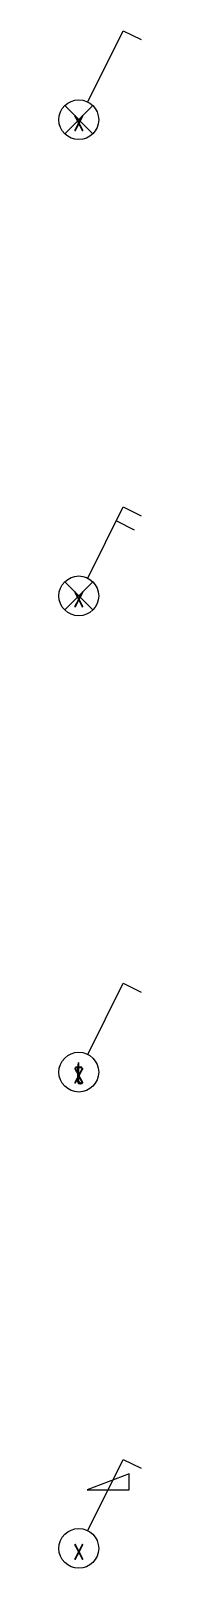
# Model space of a CAD drawing. Header units: metres. Extents: x -162 to 83385, y -62392 to -1971.
# Drawn here: x -43 to 133, y -9356 to -6069 of the extents above; entities that cross this region are included whole.
import ezdxf
from ezdxf.enums import TextEntityAlignment as Align

# ---------------------------------------------------------------- set-up
doc = ezdxf.new("R2010")
doc.units = ezdxf.units.M
doc.header["$LTSCALE"] = 0.5
for name, color, linetype, lineweight in [('ELIN_Attribut_01_Produkt_ID', 7, 'Continuous', 0), ('ELIN_Attribut_02_Stromkreis', 7, 'Continuous', 0), ('ELIN_Attribut_03_Verteilerbereich', 7, 'Continuous', 0), ('ELIN_Attribut_04_Montagehoehe', 7, 'Continuous', 0), ('ELIN_Attribut_05_Montageart', 7, 'Continuous', 0), ('ELIN_Attribut_06_Tuernummer', 7, 'Continuous', 0), ('ELIN_Attribut_07_Bemerkung', 7, 'Continuous', 0), ('ELIN_Attribut_08_Adresse', 7, 'Continuous', 0), ('ELIN_Attribut_10_AKZ1', 7, 'Continuous', 0), ('ELIN_Attribut_11_AKZ2', 7, 'Continuous', 0), ('ELIN_Attribut_12_Sonstiges1', 7, 'Continuous', 0), ('ELIN_Attribut_13_Sonstiges2', 7, 'Continuous', 0), ('ELIN_Attribut_14_Bauteil', 7, 'Continuous', 0), ('ELIN_Attribut_15_Ebene', 7, 'Continuous', 0), ('ELIN_Attribut_16_Raumnummer', 7, 'Continuous', 0), ('ELIN_Attribut_17_Raumname', 7, 'Continuous', 0), ('ELIN_Attribut_18_Montageabschnitt', 7, 'Continuous', 0), ('ELIN_Attribut_Basispunkt', 2, 'Continuous', 0), ('ELIN_Attribute_GEMOS', 11, 'Continuous', 0), ('ELIN_STS_WA_Schaltgeraete', 7, 'Continuous', 0)]:
    doc.layers.add(name, color=color, linetype=linetype, lineweight=lineweight)
doc.layers.get('0').off()
doc.styles.add('ARIAL_N', font='ARIALN.TTF')
doc.styles.add('ELIN_Attribute', font='isocp.shx', dxfattribs={"width": 0.8})

# ---------------------------------------------------------------- blocks, each defined once
blk = doc.blocks.new('ELIN_STS_AUSSCHALTER_KTRL_LI')
at = {"color": 0}
for p, q in [((19, 38), (95, 190.1)), ((95, 190.1), (133, 171.1)), ((-30.1, 30.1), (30.1, -30.1)), ((-30.1, -30.1), (30.1, 30.1))]:
    blk.add_line(p, q, dxfattribs=at)
blk.add_circle((0, 0), 42.5, dxfattribs=at)
at = {"layer": 'ELIN_Attribut_01_Produkt_ID', "style": 'ELIN_Attribute', "width": 0.8, "flags": 8}
blk.add_attdef('01_PRODUKT_ID', (167.3, -14.6, 0), '', height=150, dxfattribs=at)
at = {"layer": 'ELIN_Attribut_02_Stromkreis', "style": 'ELIN_Attribute', "width": 0.8, "flags": 8}
blk.add_attdef('02_STROMKREIS', (168.4, 185.4, 0), '', height=150, dxfattribs=at)
at = {"layer": 'ELIN_Attribut_03_Verteilerbereich', "style": 'ELIN_Attribute', "width": 0.8, "flags": 8}
blk.add_attdef('03_VERTEILERBEREICH', (-247.5, -404.4, 0), '', height=125, dxfattribs=at)
at = {"layer": 'ELIN_Attribut_04_Montagehoehe', "style": 'ELIN_Attribute', "width": 0.8, "flags": 8}
blk.add_attdef('04_MONTAGEHOEHE', text='', height=125, dxfattribs=at).set_placement((-104.9, -14.6, 0), align=Align.RIGHT)
at = {"layer": 'ELIN_Attribut_05_Montageart', "style": 'ELIN_Attribute', "width": 0.8, "flags": 8}
blk.add_attdef('05_MONTAGEART', (168.4, -204.4, 0), '', height=125, dxfattribs=at)
at = {"layer": 'ELIN_Attribut_06_Tuernummer', "style": 'ELIN_Attribute', "width": 0.8, "flags": 8}
blk.add_attdef('06_TUERNUMMER', text='', height=125, dxfattribs=at).set_placement((-104.9, -214.6, 0), align=Align.RIGHT)
at = {"layer": 'ELIN_Attribut_07_Bemerkung', "style": 'ELIN_Attribute', "width": 0.8, "flags": 8}
blk.add_attdef('07_BEMERKUNG', (-247.5, -604.4, 0), '', height=125, dxfattribs=at)
at = {"layer": 'ELIN_Attribut_08_Adresse', "style": 'ELIN_Attribute', "width": 0.8, "flags": 8}
blk.add_attdef('08_ADRESSE', (-247.5, -804.4, 0), '', height=125, dxfattribs=at)
at = {"layer": 'ELIN_Attribut_10_AKZ1', "style": 'ELIN_Attribute', "width": 0.8, "flags": 8}
blk.add_attdef('10_AKZ1', (-247.5, -1204.4, 0), '', height=125, dxfattribs=at)
at = {"layer": 'ELIN_Attribut_11_AKZ2', "style": 'ELIN_Attribute', "width": 0.8, "flags": 8}
blk.add_attdef('11_AKZ2', (-247.5, -1404.4, 0), '', height=125, dxfattribs=at)
at = {"layer": 'ELIN_Attribut_12_Sonstiges1', "style": 'ELIN_Attribute', "width": 0.8, "flags": 8}
blk.add_attdef('12_SONSTIGES1', (-247.5, -1604.4, 0), '', height=125, dxfattribs=at)
at = {"layer": 'ELIN_Attribut_13_Sonstiges2', "style": 'ELIN_Attribute', "width": 0.8, "flags": 8}
blk.add_attdef('13_SONSTIGES2', (-247.5, -1804.4, 0), '', height=125, dxfattribs=at)
at = {"layer": 'ELIN_Attribut_14_Bauteil', "style": 'ELIN_Attribute', "width": 0.8, "flags": 8}
blk.add_attdef('14_BAUTEIL', (-247.5, -2004.4, 0), '', height=125, dxfattribs=at)
at = {"layer": 'ELIN_Attribut_15_Ebene', "style": 'ELIN_Attribute', "width": 0.8, "flags": 8}
blk.add_attdef('15_EBENE', (-247.5, -2204.4, 0), '', height=125, dxfattribs=at)
at = {"layer": 'ELIN_Attribut_16_Raumnummer', "style": 'ELIN_Attribute', "width": 0.8, "flags": 8}
blk.add_attdef('16_RAUMNUMMER', (-247.5, -2404.4, 0), '', height=125, dxfattribs=at)
at = {"layer": 'ELIN_Attribut_17_Raumname', "style": 'ELIN_Attribute', "width": 0.8, "flags": 8}
blk.add_attdef('17_RAUMNAME', (-247.5, -2604.4, 0), '', height=125, dxfattribs=at)
at = {"layer": 'ELIN_Attribut_18_Montageabschnitt', "style": 'ELIN_Attribute', "width": 0.8, "flags": 8}
blk.add_attdef('18_MONTAGEABSCHNITT', (-247.5, -2804.4, 0), '', height=125, dxfattribs=at)
at = {"layer": 'ELIN_Attribut_Basispunkt', "style": 'ELIN_Attribute', "width": 0.8, "flags": 8}
blk.add_attdef('Basispunkt', text='', height=50, dxfattribs=at).set_placement((0, 0), align=Align.MIDDLE)
at = {"layer": 'ELIN_Attribute_GEMOS', "style": 'ELIN_Attribute', "width": 0.6}
for tag, p in [('G01_PRO02ID', (1620.5, 183.6)), ('G02_BEZEICHNUNG', (1620.5, -14.6, 0)), ('G03_DESCRIPTION', (1620.5, -204.4, 0)), ('G04_GEMOS-SYMBOL', (1623.8, -404.4, 0)), ('G05_GEMOS-TYP', (1623.8, -604.4, 0)), ('G06_ORTSKENNUNG', (1620.5, -804.4, 0)), ('G08_FREI1', (1620.5, -1004.4, 0)), ('G08_FREI2', (1620.5, -1204.4, 0))]:
    blk.add_attdef(tag, p, '', height=125, dxfattribs=at)
blk = doc.blocks.new('ELIN_STS_ZEITSCHALTER')
at = {"color": 0}
for p, q in [((19, 38), (95, 190.1)), ((95, 190.1), (133, 171.1))]:
    blk.add_line(p, q, dxfattribs=at)
blk.add_circle((0, 0), 42.5, dxfattribs=at)
at = {"color": 0, "style": 'ARIAL_N'}
blk.add_text('t', height=50, dxfattribs=at).set_placement((-8.2, -26))
at = {"layer": 'ELIN_Attribut_01_Produkt_ID', "style": 'ELIN_Attribute', "width": 0.8, "flags": 8}
blk.add_attdef('01_PRODUKT_ID', (168.4, -14.6, 0), '', height=150, dxfattribs=at)
at = {"layer": 'ELIN_Attribut_02_Stromkreis', "style": 'ELIN_Attribute', "width": 0.8, "flags": 8}
blk.add_attdef('02_STROMKREIS', (168.4, 185.4, 0), '', height=150, dxfattribs=at)
at = {"layer": 'ELIN_Attribut_03_Verteilerbereich', "style": 'ELIN_Attribute', "width": 0.8, "flags": 8}
blk.add_attdef('03_VERTEILERBEREICH', (-247.5, -404.4, 0), '', height=125, dxfattribs=at)
at = {"layer": 'ELIN_Attribut_04_Montagehoehe', "style": 'ELIN_Attribute', "width": 0.8, "flags": 8}
blk.add_attdef('04_MONTAGEHOEHE', text='', height=125, dxfattribs=at).set_placement((-104.9, -14.6, 0), align=Align.RIGHT)
at = {"layer": 'ELIN_Attribut_05_Montageart', "style": 'ELIN_Attribute', "width": 0.8, "flags": 8}
blk.add_attdef('05_MONTAGEART', (168.4, -204.4, 0), '', height=125, dxfattribs=at)
at = {"layer": 'ELIN_Attribut_06_Tuernummer', "style": 'ELIN_Attribute', "width": 0.8, "flags": 8}
blk.add_attdef('06_TUERNUMMER', text='', height=125, dxfattribs=at).set_placement((-104.9, -214.6, 0), align=Align.RIGHT)
at = {"layer": 'ELIN_Attribut_07_Bemerkung', "style": 'ELIN_Attribute', "width": 0.8, "flags": 8}
blk.add_attdef('07_BEMERKUNG', (-247.5, -604.4, 0), '', height=125, dxfattribs=at)
at = {"layer": 'ELIN_Attribut_08_Adresse', "style": 'ELIN_Attribute', "width": 0.8, "flags": 8}
blk.add_attdef('08_ADRESSE', (-247.5, -804.4, 0), '', height=125, dxfattribs=at)
at = {"layer": 'ELIN_Attribut_10_AKZ1', "style": 'ELIN_Attribute', "width": 0.8, "flags": 8}
blk.add_attdef('10_AKZ1', (-247.5, -1204.4, 0), '', height=125, dxfattribs=at)
at = {"layer": 'ELIN_Attribut_11_AKZ2', "style": 'ELIN_Attribute', "width": 0.8, "flags": 8}
blk.add_attdef('11_AKZ2', (-247.5, -1404.4, 0), '', height=125, dxfattribs=at)
at = {"layer": 'ELIN_Attribut_12_Sonstiges1', "style": 'ELIN_Attribute', "width": 0.8, "flags": 8}
blk.add_attdef('12_SONSTIGES1', (-247.5, -1604.4, 0), '', height=125, dxfattribs=at)
at = {"layer": 'ELIN_Attribut_13_Sonstiges2', "style": 'ELIN_Attribute', "width": 0.8, "flags": 8}
blk.add_attdef('13_SONSTIGES2', (-247.5, -1804.4, 0), '', height=125, dxfattribs=at)
at = {"layer": 'ELIN_Attribut_14_Bauteil', "style": 'ELIN_Attribute', "width": 0.8, "flags": 8}
blk.add_attdef('14_BAUTEIL', (-247.5, -2004.4, 0), '', height=125, dxfattribs=at)
at = {"layer": 'ELIN_Attribut_15_Ebene', "style": 'ELIN_Attribute', "width": 0.8, "flags": 8}
blk.add_attdef('15_EBENE', (-247.5, -2204.4, 0), '', height=125, dxfattribs=at)
at = {"layer": 'ELIN_Attribut_16_Raumnummer', "style": 'ELIN_Attribute', "width": 0.8, "flags": 8}
blk.add_attdef('16_RAUMNUMMER', (-247.5, -2404.4, 0), '', height=125, dxfattribs=at)
at = {"layer": 'ELIN_Attribut_17_Raumname', "style": 'ELIN_Attribute', "width": 0.8, "flags": 8}
blk.add_attdef('17_RAUMNAME', (-247.5, -2604.4, 0), '', height=125, dxfattribs=at)
at = {"layer": 'ELIN_Attribut_18_Montageabschnitt', "style": 'ELIN_Attribute', "width": 0.8, "flags": 8}
blk.add_attdef('18_MONTAGEABSCHNITT', (-247.5, -2804.4, 0), '', height=125, dxfattribs=at)
at = {"layer": 'ELIN_Attribut_Basispunkt', "style": 'ELIN_Attribute', "width": 0.8, "flags": 8}
blk.add_attdef('Basispunkt', text='', height=50, dxfattribs=at).set_placement((0, 0), align=Align.MIDDLE)
at = {"layer": 'ELIN_Attribute_GEMOS', "style": 'ELIN_Attribute', "width": 0.6}
for tag, p in [('G01_PRO02ID', (1620.5, 183.6)), ('G02_BEZEICHNUNG', (1620.5, -14.6, 0)), ('G03_DESCRIPTION', (1620.5, -204.4, 0)), ('G04_GEMOS-SYMBOL', (1623.8, -404.4, 0)), ('G05_GEMOS-TYP', (1623.8, -604.4, 0)), ('G06_ORTSKENNUNG', (1620.5, -804.4, 0)), ('G08_FREI1', (1620.5, -1004.4, 0)), ('G08_FREI2', (1620.5, -1204.4, 0))]:
    blk.add_attdef(tag, p, '', height=125, dxfattribs=at)
blk = doc.blocks.new('ELIN_STS_AUSSCHALTER_KTLR_LI_2P')
at = {"color": 0}
for p, q in [((19, 38), (95, 190.1)), ((95, 190.1), (133, 171.1)), ((80.2, 160.4), (118.2, 141.4)), ((-30.1, -30.1), (30.1, 30.1)), ((30.1, -30.1), (-30.1, 30.1))]:
    blk.add_line(p, q, dxfattribs=at)
blk.add_circle((0, 0), 42.5, dxfattribs=at)
at = {"layer": 'ELIN_Attribut_01_Produkt_ID', "style": 'ELIN_Attribute', "width": 0.8, "flags": 8}
blk.add_attdef('01_PRODUKT_ID', (167.1, -14.6, 0), '', height=150, dxfattribs=at)
at = {"layer": 'ELIN_Attribut_02_Stromkreis', "style": 'ELIN_Attribute', "width": 0.8, "flags": 8}
blk.add_attdef('02_STROMKREIS', (168.4, 185.4, 0), '', height=150, dxfattribs=at)
at = {"layer": 'ELIN_Attribut_03_Verteilerbereich', "style": 'ELIN_Attribute', "width": 0.8, "flags": 8}
blk.add_attdef('03_VERTEILERBEREICH', (-247.5, -404.4, 0), '', height=125, dxfattribs=at)
at = {"layer": 'ELIN_Attribut_04_Montagehoehe', "style": 'ELIN_Attribute', "width": 0.8, "flags": 8}
blk.add_attdef('04_MONTAGEHOEHE', text='', height=125, dxfattribs=at).set_placement((-104.9, -14.6, 0), align=Align.RIGHT)
at = {"layer": 'ELIN_Attribut_05_Montageart', "style": 'ELIN_Attribute', "width": 0.8, "flags": 8}
blk.add_attdef('05_MONTAGEART', (168.4, -204.4, 0), '', height=125, dxfattribs=at)
at = {"layer": 'ELIN_Attribut_06_Tuernummer', "style": 'ELIN_Attribute', "width": 0.8, "flags": 8}
blk.add_attdef('06_TUERNUMMER', text='', height=125, dxfattribs=at).set_placement((-104.9, -214.6, 0), align=Align.RIGHT)
at = {"layer": 'ELIN_Attribut_07_Bemerkung', "style": 'ELIN_Attribute', "width": 0.8, "flags": 8}
blk.add_attdef('07_BEMERKUNG', (-247.5, -604.4, 0), '', height=125, dxfattribs=at)
at = {"layer": 'ELIN_Attribut_08_Adresse', "style": 'ELIN_Attribute', "width": 0.8, "flags": 8}
blk.add_attdef('08_ADRESSE', (-247.5, -804.4, 0), '', height=125, dxfattribs=at)
at = {"layer": 'ELIN_Attribut_10_AKZ1', "style": 'ELIN_Attribute', "width": 0.8, "flags": 8}
blk.add_attdef('10_AKZ1', (-247.5, -1204.4, 0), '', height=125, dxfattribs=at)
at = {"layer": 'ELIN_Attribut_11_AKZ2', "style": 'ELIN_Attribute', "width": 0.8, "flags": 8}
blk.add_attdef('11_AKZ2', (-247.5, -1404.4, 0), '', height=125, dxfattribs=at)
at = {"layer": 'ELIN_Attribut_12_Sonstiges1', "style": 'ELIN_Attribute', "width": 0.8, "flags": 8}
blk.add_attdef('12_SONSTIGES1', (-247.5, -1604.4, 0), '', height=125, dxfattribs=at)
at = {"layer": 'ELIN_Attribut_13_Sonstiges2', "style": 'ELIN_Attribute', "width": 0.8, "flags": 8}
blk.add_attdef('13_SONSTIGES2', (-247.5, -1804.4, 0), '', height=125, dxfattribs=at)
at = {"layer": 'ELIN_Attribut_14_Bauteil', "style": 'ELIN_Attribute', "width": 0.8, "flags": 8}
blk.add_attdef('14_BAUTEIL', (-247.5, -2004.4, 0), '', height=125, dxfattribs=at)
at = {"layer": 'ELIN_Attribut_15_Ebene', "style": 'ELIN_Attribute', "width": 0.8, "flags": 8}
blk.add_attdef('15_EBENE', (-247.5, -2204.4, 0), '', height=125, dxfattribs=at)
at = {"layer": 'ELIN_Attribut_16_Raumnummer', "style": 'ELIN_Attribute', "width": 0.8, "flags": 8}
blk.add_attdef('16_RAUMNUMMER', (-247.5, -2404.4, 0), '', height=125, dxfattribs=at)
at = {"layer": 'ELIN_Attribut_17_Raumname', "style": 'ELIN_Attribute', "width": 0.8, "flags": 8}
blk.add_attdef('17_RAUMNAME', (-247.5, -2604.4, 0), '', height=125, dxfattribs=at)
at = {"layer": 'ELIN_Attribut_18_Montageabschnitt', "style": 'ELIN_Attribute', "width": 0.8, "flags": 8}
blk.add_attdef('18_MONTAGEABSCHNITT', (-247.5, -2804.4, 0), '', height=125, dxfattribs=at)
at = {"layer": 'ELIN_Attribut_Basispunkt', "style": 'ELIN_Attribute', "width": 0.8, "flags": 8}
blk.add_attdef('Basispunkt', text='', height=50, dxfattribs=at).set_placement((0, 0), align=Align.MIDDLE)
at = {"layer": 'ELIN_Attribute_GEMOS', "style": 'ELIN_Attribute', "width": 0.6}
for tag, p in [('G01_PRO02ID', (1620.5, 183.6)), ('G02_BEZEICHNUNG', (1620.5, -14.6, 0)), ('G03_DESCRIPTION', (1620.5, -204.4, 0)), ('G04_GEMOS-SYMBOL', (1623.8, -404.4, 0)), ('G05_GEMOS-TYP', (1623.8, -604.4, 0)), ('G06_ORTSKENNUNG', (1620.5, -804.4, 0)), ('G08_FREI1', (1620.5, -1004.4, 0)), ('G08_FREI2', (1620.5, -1204.4, 0))]:
    blk.add_attdef(tag, p, '', height=125, dxfattribs=at)
blk = doc.blocks.new('ELIN_STS_DREHDIMMER')
at = {"color": 0}
for p, q in [((19, 38), (95, 190.1)), ((95, 190.1), (133, 171.1)), ((107.6, 159), (17.6, 125.3)), ((107.6, 125.3), (107.6, 159)), ((17.6, 125.3), (107.6, 125.3))]:
    blk.add_line(p, q, dxfattribs=at)
blk.add_circle((0, 0), 42.5, dxfattribs=at)
at = {"layer": 'ELIN_Attribut_01_Produkt_ID', "style": 'ELIN_Attribute', "width": 0.8, "flags": 8}
blk.add_attdef('01_PRODUKT_ID', (168.4, -14.6, 0), '', height=150, dxfattribs=at)
at = {"layer": 'ELIN_Attribut_02_Stromkreis', "style": 'ELIN_Attribute', "width": 0.8, "flags": 8}
blk.add_attdef('02_STROMKREIS', (168.4, 185.4, 0), '', height=150, dxfattribs=at)
at = {"layer": 'ELIN_Attribut_03_Verteilerbereich', "style": 'ELIN_Attribute', "width": 0.8, "flags": 8}
blk.add_attdef('03_VERTEILERBEREICH', (-247.5, -404.4, 0), '', height=125, dxfattribs=at)
at = {"layer": 'ELIN_Attribut_04_Montagehoehe', "style": 'ELIN_Attribute', "width": 0.8, "flags": 8}
blk.add_attdef('04_MONTAGEHOEHE', text='', height=125, dxfattribs=at).set_placement((-104.9, -14.6, 0), align=Align.RIGHT)
at = {"layer": 'ELIN_Attribut_05_Montageart', "style": 'ELIN_Attribute', "width": 0.8, "flags": 8}
blk.add_attdef('05_MONTAGEART', (168.4, -204.4, 0), '', height=125, dxfattribs=at)
at = {"layer": 'ELIN_Attribut_06_Tuernummer', "style": 'ELIN_Attribute', "width": 0.8, "flags": 8}
blk.add_attdef('06_TUERNUMMER', text='', height=125, dxfattribs=at).set_placement((-104.9, -214.6, 0), align=Align.RIGHT)
at = {"layer": 'ELIN_Attribut_07_Bemerkung', "style": 'ELIN_Attribute', "width": 0.8, "flags": 8}
blk.add_attdef('07_BEMERKUNG', (-247.5, -604.4, 0), '', height=125, dxfattribs=at)
at = {"layer": 'ELIN_Attribut_08_Adresse', "style": 'ELIN_Attribute', "width": 0.8, "flags": 8}
blk.add_attdef('08_ADRESSE', (-247.5, -804.4, 0), '', height=125, dxfattribs=at)
at = {"layer": 'ELIN_Attribut_10_AKZ1', "style": 'ELIN_Attribute', "width": 0.8, "flags": 8}
blk.add_attdef('10_AKZ1', (-247.5, -1204.4, 0), '', height=125, dxfattribs=at)
at = {"layer": 'ELIN_Attribut_11_AKZ2', "style": 'ELIN_Attribute', "width": 0.8, "flags": 8}
blk.add_attdef('11_AKZ2', (-247.5, -1404.4, 0), '', height=125, dxfattribs=at)
at = {"layer": 'ELIN_Attribut_12_Sonstiges1', "style": 'ELIN_Attribute', "width": 0.8, "flags": 8}
blk.add_attdef('12_SONSTIGES1', (-247.5, -1604.4, 0), '', height=125, dxfattribs=at)
at = {"layer": 'ELIN_Attribut_13_Sonstiges2', "style": 'ELIN_Attribute', "width": 0.8, "flags": 8}
blk.add_attdef('13_SONSTIGES2', (-247.5, -1804.4, 0), '', height=125, dxfattribs=at)
at = {"layer": 'ELIN_Attribut_14_Bauteil', "style": 'ELIN_Attribute', "width": 0.8, "flags": 8}
blk.add_attdef('14_BAUTEIL', (-247.5, -2004.4, 0), '', height=125, dxfattribs=at)
at = {"layer": 'ELIN_Attribut_15_Ebene', "style": 'ELIN_Attribute', "width": 0.8, "flags": 8}
blk.add_attdef('15_EBENE', (-247.5, -2204.4, 0), '', height=125, dxfattribs=at)
at = {"layer": 'ELIN_Attribut_16_Raumnummer', "style": 'ELIN_Attribute', "width": 0.8, "flags": 8}
blk.add_attdef('16_RAUMNUMMER', (-247.5, -2404.4, 0), '', height=125, dxfattribs=at)
at = {"layer": 'ELIN_Attribut_17_Raumname', "style": 'ELIN_Attribute', "width": 0.8, "flags": 8}
blk.add_attdef('17_RAUMNAME', (-247.5, -2604.4, 0), '', height=125, dxfattribs=at)
at = {"layer": 'ELIN_Attribut_18_Montageabschnitt', "style": 'ELIN_Attribute', "width": 0.8, "flags": 8}
blk.add_attdef('18_MONTAGEABSCHNITT', (-247.5, -2804.4, 0), '', height=125, dxfattribs=at)
at = {"layer": 'ELIN_Attribut_Basispunkt', "style": 'ELIN_Attribute', "width": 0.8, "flags": 8}
blk.add_attdef('Basispunkt', text='', height=50, dxfattribs=at).set_placement((0, 0), align=Align.MIDDLE)
at = {"layer": 'ELIN_Attribute_GEMOS', "style": 'ELIN_Attribute', "width": 0.6}
for tag, p in [('G01_PRO02ID', (1620.5, 183.6)), ('G02_BEZEICHNUNG', (1620.5, -14.6, 0)), ('G03_DESCRIPTION', (1620.5, -204.4, 0)), ('G04_GEMOS-SYMBOL', (1623.8, -404.4, 0)), ('G05_GEMOS-TYP', (1623.8, -604.4, 0)), ('G06_ORTSKENNUNG', (1620.5, -804.4, 0)), ('G08_FREI1', (1620.5, -1004.4, 0)), ('G08_FREI2', (1620.5, -1204.4, 0))]:
    blk.add_attdef(tag, p, '', height=125, dxfattribs=at)

msp = doc.modelspace()

# ---------------------------------------------------------------- block references
at = {"layer": 'ELIN_STS_WA_Schaltgeraete', "lineweight": 0}
ref = msp.add_blockref('ELIN_STS_AUSSCHALTER_KTRL_LI', (0, -6259.4), dxfattribs=at)
ref.add_attrib('Basispunkt', 'x', dxfattribs={"layer": 'ELIN_Attribut_Basispunkt', "height": 50, "style": 'ELIN_Attribute', "width": 0.8}).set_placement((0, -6259.4), align=Align.MIDDLE)
ref = msp.add_blockref('ELIN_STS_AUSSCHALTER_KTLR_LI_2P', (0, -7277.2), dxfattribs=at)
ref.add_attrib('Basispunkt', 'x', dxfattribs={"layer": 'ELIN_Attribut_Basispunkt', "height": 50, "style": 'ELIN_Attribute', "width": 0.8}).set_placement((0, -7277.2), align=Align.MIDDLE)
ref = msp.add_blockref('ELIN_STS_ZEITSCHALTER', (0, -8295.1), dxfattribs=at)
ref.add_attrib('Basispunkt', 'x', dxfattribs={"layer": 'ELIN_Attribut_Basispunkt', "height": 50, "style": 'ELIN_Attribute', "width": 0.8}).set_placement((0, -8295.1), align=Align.MIDDLE)
ref = msp.add_blockref('ELIN_STS_DREHDIMMER', (0, -9313), dxfattribs=at)
ref.add_attrib('Basispunkt', 'x', dxfattribs={"layer": 'ELIN_Attribut_Basispunkt', "height": 50, "style": 'ELIN_Attribute', "width": 0.8}).set_placement((0, -9313), align=Align.MIDDLE)

doc.saveas('drawing.dxf')
